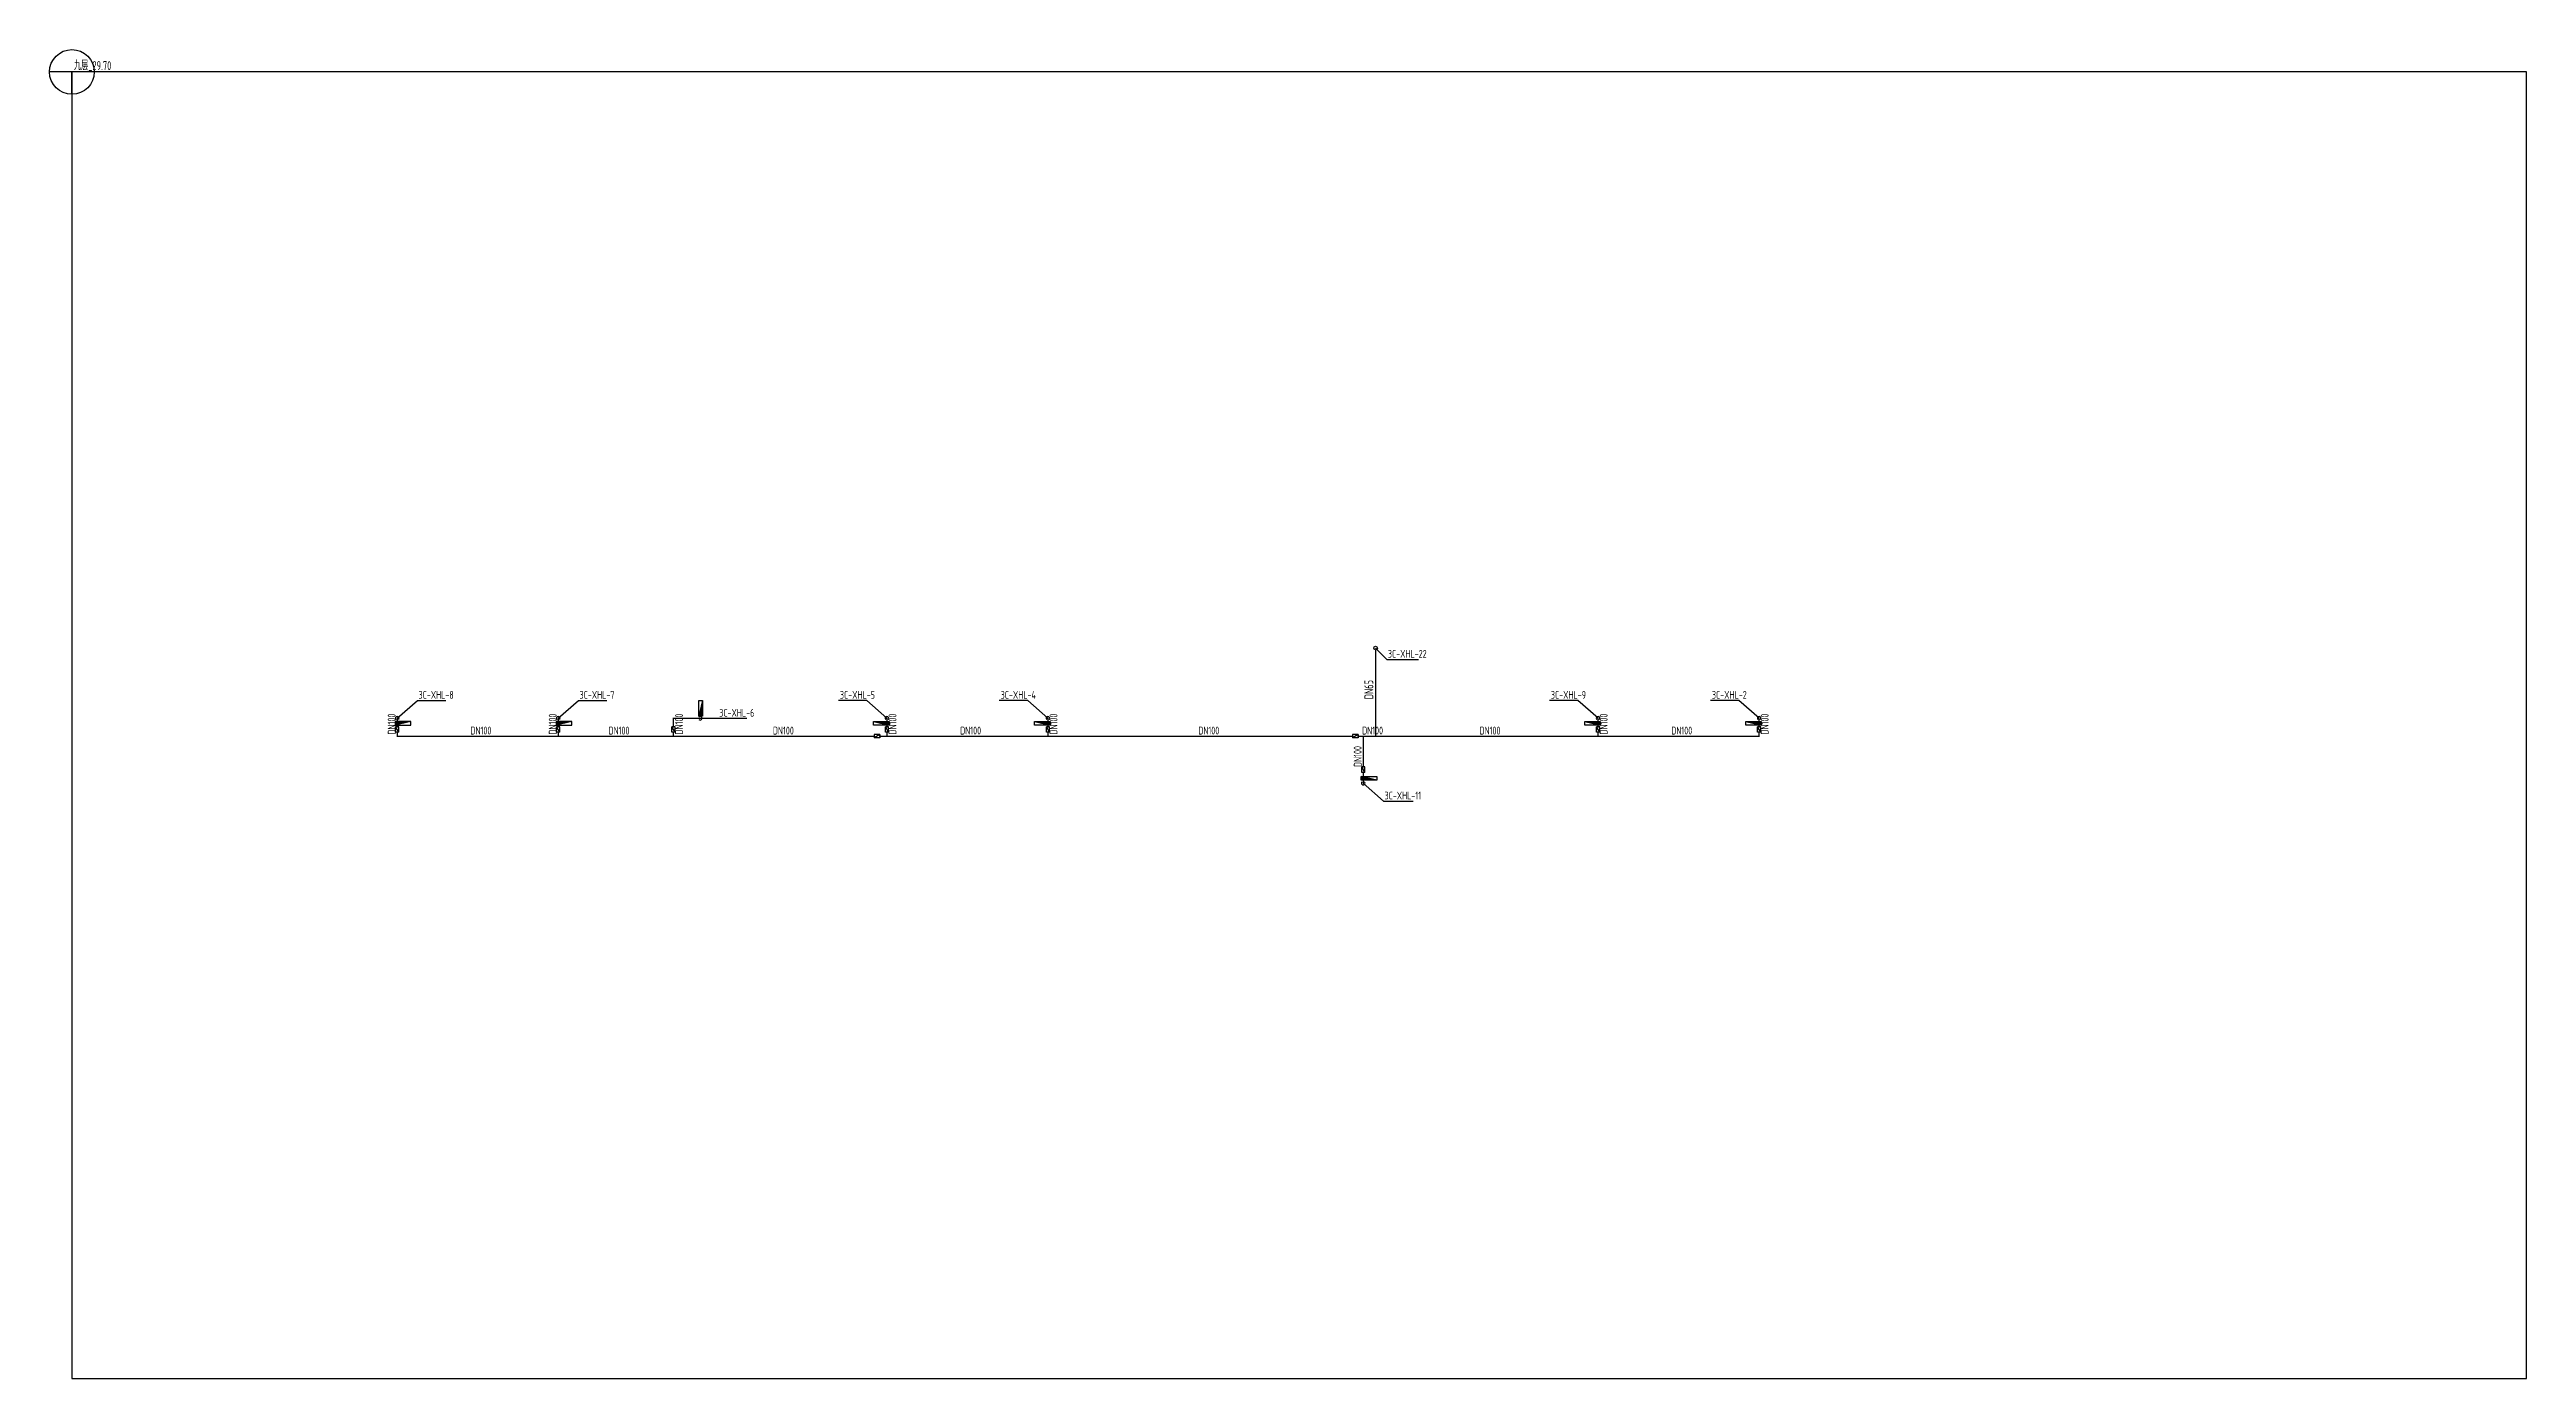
# Model space of a CAD drawing. Extents: x 18533 to 662708, y 11707 to 656991.
# Drawn here: x 551942 to 662708, y 523871 to 583287 of the extents above; entities that cross this region are included whole.
import ezdxf

# ---------------------------------------------------------------- set-up
doc = ezdxf.new("R2010")
doc.units = 0
doc.header["$LTSCALE"] = 1000
doc.layers.get('0').update_dxf_attribs({"linetype": 'CONTINUOUS'})
for name, color, linetype in [('DIM_消防', 3, 'CONTINUOUS'), ('EQUIP_消火栓', 7, 'CONTINUOUS'), ('PIPE-消防', 1, 'CONTINUOUS'), ('S-Xh_注释', 3, 'CONTINUOUS'), ('TEXT_消防', 7, 'CONTINUOUS'), ('VALVE_消防', 7, 'CONTINUOUS'), ('VPIPE-消防', 1, 'CONTINUOUS')]:
    doc.layers.add(name, color=color, linetype=linetype)
doc.styles.add('_TWT_PIPEDN', font='GBENOR', dxfattribs={"width": 0.7, "height": 3.5, "bigfont": 'GBCBIG'})
doc.styles.add('_TWT_SERIAL', font='GBENOR', dxfattribs={"width": 0.7, "height": 3.5, "bigfont": 'GBCBIG'})
doc.styles.get("Standard").update_dxf_attribs({"font": 'GBENOR', "bigfont": 'GBCBIG'})

# ---------------------------------------------------------------- blocks, each defined once
blk = doc.blocks.new('Floorbase')
for p, q in [((0, 0), (-1000, 0)), ((0, -1000), (0, 0))]:
    blk.add_line(p, q)
blk.add_circle((0, 0), 1000)
at = {"style": '_TWT_PIPEDN', "width": 0.8}
blk.add_attdef('Elevation', (92, 81), '', height=400, dxfattribs=at)
blk = doc.blocks.new('$TwtSys$00000434')
for p, q in [((-0.5, 0.5), (-0.5, -0.5)), ((-0.5, -0.5), (0.5, 0.5)), ((0.5, 0.5), (-0.5, 0.5)), ((0.5, -0.5), (0.5, 0.5)), ((-0.5, -0.5), (0.5, -0.5))]:
    blk.add_line(p, q)
blk.add_solid([(0.5, -0.5), (0.5, 0.5), (-0.5, -0.5)])
blk = doc.blocks.new('$VALVE$00000316')
for p, q in [((-125, 72), (125, -72)), ((-125, 72), (-125, -72)), ((-125, 72), (125, 72)), ((125, 72), (125, -72)), ((-125, -72), (125, -72))]:
    blk.add_line(p, q)
at = {"const_width": 21.1}
blk.add_lwpolyline([(-11, 0, 1), (11, 0, 1)], format="xyb", close=True, dxfattribs=at)
for p in [(-125, 0), (125, 0)]:
    blk.add_point(p)
at = {"color": 7, "flags": 9}
for tag in ['XSIZE', 'YSIZE']:
    blk.add_attdef(tag, (0, 0), '', height=0.5, dxfattribs=at)

msp = doc.modelspace()

# ---------------------------------------------------------------- hatches: boundary and pattern name
at = {"layer": 'PIPE-消防'}
for points in [[(579842, 553387), (579812, 553387), (579812, 553417)], [(579842, 553387), (579842, 553417), (579812, 553417)], [(567492, 552587), (567462, 552587), (567462, 552557)], [(567492, 552587), (567492, 552557), (567462, 552557)], [(628392, 552587), (628422, 552587), (628422, 552557)], [(628392, 552587), (628392, 552557), (628422, 552557)]]:
    msp.add_hatch(color=256, dxfattribs=at).paths.add_polyline_path(points)

# ---------------------------------------------------------------- linework, layer by layer
at = {"layer": 'DIM_消防'}
for p, q in [((611241, 556527), (611745, 556023)), ((611745, 556023), (613161, 556023)), ((567492, 553387), (568392, 554187)), ((568392, 554187), (569658, 554187)), ((574692, 553387), (575592, 554187)), ((575592, 554187), (576858, 554187)), ((588492, 554187), (587218, 554187)), ((589392, 553387), (588492, 554187)), ((595692, 554187), (594407, 554187)), ((596592, 553387), (595692, 554187)), ((620292, 554187), (619012, 554187)), ((621192, 553387), (620292, 554187)), ((627492, 554187), (626214, 554187)), ((628392, 553387), (627492, 554187)), ((581042, 553387), (581842, 553387)), ((581842, 553387), (583118, 553387)), ((610692, 550487), (611592, 549687)), ((611592, 549687), (612917, 549687))]:
    msp.add_line(p, q, dxfattribs=at)
at = {"layer": 'PIPE-消防', "const_width": 60}
for points in [[(611241, 556447), (611241, 552587)], [(567492, 553387), (567492, 553012)], [(567492, 552762), (567492, 552587)], [(574692, 553387), (574692, 553012)], [(574692, 552762), (574692, 552587)], [(579842, 553387), (579842, 553012)], [(579842, 553387), (581042, 553387)], [(579842, 552762), (579842, 552587)], [(589392, 553387), (589392, 553012)], [(589392, 552762), (589392, 552587)], [(596592, 553387), (596592, 553012)], [(596592, 552762), (596592, 552587)], [(621192, 553387), (621192, 553012)], [(621192, 552762), (621192, 552587)], [(628392, 553387), (628392, 553012)], [(628392, 552762), (628392, 552587)], [(574692, 552587), (567492, 552587)], [(579842, 552587), (574692, 552587)], [(588817, 552587), (579842, 552587)], [(589392, 552587), (589067, 552587)], [(596592, 552587), (589392, 552587)], [(610217, 552587), (596592, 552587)], [(610692, 552587), (610467, 552587)], [(610692, 551212), (610692, 552587)], [(611241, 552587), (610692, 552587)], [(621192, 552587), (611241, 552587)], [(628392, 552587), (621192, 552587)], [(610692, 550487), (610692, 550962)]]:
    msp.add_lwpolyline(points, dxfattribs=at)
at = {"layer": 'S-Xh_注释'}
msp.add_lwpolyline([(552942, 523871), (662708, 523871), (662708, 582287), (552942, 582287)], close=True, dxfattribs=at)
at = {"layer": 'VPIPE-消防'}
msp.add_circle((611241, 556527), 80, dxfattribs=at)
for centre, start, end in [((567492, 553387), 315, 225), ((574692, 553387), 315, 225), ((581042, 553387), 225, 135), ((589392, 553387), 315, 225), ((596592, 553387), 315, 225), ((621192, 553387), 315, 225), ((628392, 553387), 315, 225), ((610692, 550487), 135, 45)]:
    msp.add_arc(centre, 80, start, end, dxfattribs=at)

# ---------------------------------------------------------------- block references
at = {"layer": 'EQUIP_消火栓', "xscale": 700, "zscale": 700}
for p, yscale, rotation in [((581062, 553837), -160, 270), ((567742, 553167), 160, 180), ((574942, 553167), 160, 180), ((610942, 550707), -160, 180)]:
    msp.add_blockref('$TwtSys$00000434', p, dxfattribs=dict(at, yscale=yscale, rotation=rotation))
at = {"layer": 'EQUIP_消火栓', "xscale": 700, "yscale": -160, "zscale": 700}
for p in [(589142, 553167), (596342, 553167), (620942, 553167), (628142, 553167)]:
    msp.add_blockref('$TwtSys$00000434', p, dxfattribs=at)
at = {"layer": 'S-Xh_注释', "color": 0}
msp.add_blockref('Floorbase', (552942, 582287), dxfattribs=at).add_auto_attribs({'Elevation': '九层_29.70'})
at = {"layer": 'VALVE_消防', "xscale": -1, "rotation": 270}
for p in [(567492, 552887), (574692, 552887), (579842, 552887), (589392, 552887), (596592, 552887), (621192, 552887), (628392, 552887)]:
    msp.add_blockref('$VALVE$00000316', p, dxfattribs=at)
at = {"layer": 'VALVE_消防', "yscale": -1}
for p, rotation in [((588942, 552587), 180), ((610342, 552587), 180), ((610692, 551087), 90)]:
    msp.add_blockref('$VALVE$00000316', p, dxfattribs=dict(at, rotation=rotation))

# ---------------------------------------------------------------- texts
at = {"layer": 'DIM_消防', "color": 7, "style": '_TWT_SERIAL', "width": 0.7}
for s, p in [('3C-XHL-22', (611793, 556093)), ('3C-XHL-8', (568445, 554257)), ('3C-XHL-7', (575645, 554257)), ('3C-XHL-5', (587288, 554257)), ('3C-XHL-4', (594477, 554257)), ('3C-XHL-9', (619082, 554257)), ('3C-XHL-2', (626284, 554257)), ('3C-XHL-6', (581895, 553457)), ('3C-XHL-11', (611643, 549757))]:
    msp.add_text(s, height=350, dxfattribs=at).set_placement(p)
at = {"layer": 'TEXT_消防', "style": '_TWT_PIPEDN', "width": 0.7}
for s, height, p in [('DN65', 400, (611141, 554237)), ('DN100', 350, (567417, 552660)), ('DN100', 350, (574617, 552660)), ('DN100', 350, (580267, 552660)), ('DN100', 350, (589817, 552660)), ('DN100', 350, (597017, 552660)), ('DN100', 350, (621617, 552660)), ('DN100', 350, (628817, 552660)), ('DN100', 350, (610617, 551210))]:
    msp.add_text(s, height=height, rotation=90, dxfattribs=at).set_placement(p)
for p in [(570765, 552662), (576940, 552662), (584290, 552662), (592665, 552662), (603315, 552662), (610640, 552662), (615890, 552662), (624465, 552662)]:
    msp.add_text('DN100', height=350, dxfattribs=at).set_placement(p)

doc.saveas('drawing.dxf')
